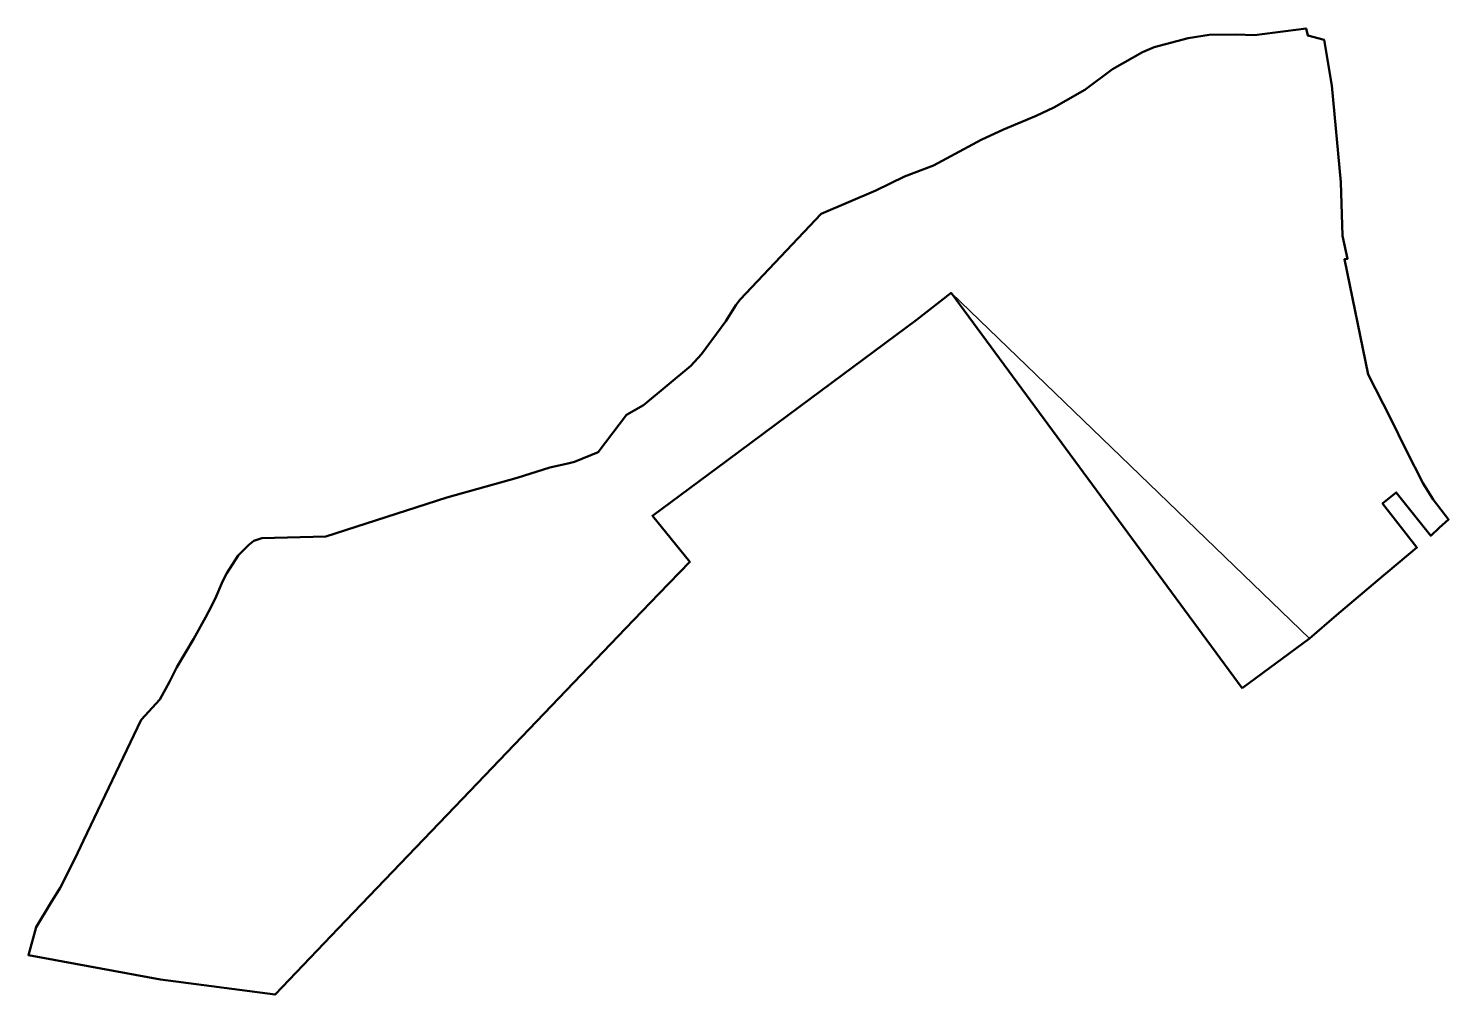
# Model space of a CAD drawing. Header units: millimetres. Extents: x 610721 to 611702, y 1316826 to 1317493.
import ezdxf

# ---------------------------------------------------------------- set-up
doc = ezdxf.new("R2010")
doc.units = ezdxf.units.MM

msp = doc.modelspace()

# ---------------------------------------------------------------- linework, layer by layer
at = {"color": 2}
msp.add_lwpolyline([(611605.67, 1317072.33), (611605.67, 1317072.33), (611652.67, 1317112.24), (611679.86, 1317135.16), (611656.11, 1317165.53), (611665.55, 1317173.07), (611689.4, 1317143.23), (611695.3, 1317148.63), (611701.7, 1317154.43), (611691.14, 1317168.2), (611684.23, 1317179.37), (611672.31, 1317202.36), (611661.54, 1317224.31), (611646.21, 1317254.43), (611629.77, 1317334.08), (611632.01, 1317334.4), (611628.41, 1317350.18), (611627.29, 1317387.24), (611621.14, 1317454.12), (611615.87, 1317485.45), (611604.49, 1317488.54), (611603.32, 1317493.45), (611567.72, 1317488.75), (611555.12, 1317489.35), (611536.47, 1317489.13), (611521.85, 1317486.77), (611498.41, 1317480.52), (611490.39, 1317477.08), (611469.8, 1317465.34), (611450.63, 1317450.98), (611429.18, 1317438.92), (611416.93, 1317432.99), (611394.6, 1317423.68), (611379, 1317416.45), (611346.21, 1317398.83), (611326.22, 1317391.15), (611306.28, 1317381.66), (611268.53, 1317365.39), (611212.62, 1317306.26), (611209.85, 1317302.32), (611202.82, 1317291.36), (611185.94, 1317268.57), (611178.66, 1317260.6), (611146.01, 1317233.38), (611134.37, 1317226.78), (611114.7, 1317201), (611098.39, 1317194.36), (611093.79, 1317193.13), (611081.27, 1317190.44), (611058.86, 1317183.27), (611010.23, 1317169.7), (610926.72, 1317142.81), (610882.62, 1317141.58), (610877.02, 1317139.61), (610873.63, 1317136.97), (610866.31, 1317129.58), (610858.48, 1317117.48), (610855.67, 1317112.21), (610850.38, 1317099.76), (610845.66, 1317090.69), (610843.59, 1317086.87), (610835.32, 1317071.8), (610823.93, 1317052.52), (610818.89, 1317042.32), (610812.14, 1317030.08), (610799.32, 1317016.08), (610759.48, 1316932.8), (610753.8, 1316920.63), (610743.46, 1316900.26), (610736.89, 1316889.71), (610726.83, 1316873.09), (610721.43, 1316853.65), (610812.59, 1316836.91), (610891.7, 1316826.44), (610935.19, 1316872.03), (611021.11, 1316961.55), (611133.46, 1317079.18), (611156.52, 1317103.16), (611178.02, 1317125.12), (611152.17, 1317157.06), (611203.69, 1317195.19), (611254, 1317232.53), (611334.24, 1317291.93), (611358.3, 1317310.89), (611605.67, 1317072.33)], dxfattribs=at)
at = {"color": 7, "lineweight": 50}
msp.add_lwpolyline([(611559.32, 1317038), (611605.68, 1317072.33), (611624.43, 1317088.33), (611652.68, 1317112.25), (611679.87, 1317135.16), (611656.11, 1317165.53), (611665.55, 1317173.07), (611689.41, 1317143.23), (611695.3, 1317148.63), (611701.7, 1317154.43), (611691.14, 1317168.2), (611684.23, 1317179.37), (611672.31, 1317202.36), (611661.54, 1317224.31), (611646.21, 1317254.43), (611629.76, 1317334.07), (611632.01, 1317334.4), (611628.4, 1317350.18), (611627.28, 1317387.24), (611621.13, 1317454.12), (611615.86, 1317485.45), (611604.47, 1317488.53), (611603.31, 1317493.45), (611567.71, 1317488.74), (611555.11, 1317489.34), (611536.46, 1317489.12), (611521.84, 1317486.76), (611498.39, 1317480.51), (611490.38, 1317477.07), (611469.78, 1317465.34), (611450.62, 1317450.97), (611429.17, 1317438.9), (611416.92, 1317432.98), (611394.59, 1317423.67), (611378.99, 1317416.43), (611346.2, 1317398.81), (611326.21, 1317391.13), (611306.27, 1317381.64), (611268.52, 1317365.37), (611212.62, 1317306.24), (611209.84, 1317302.3), (611202.82, 1317291.34), (611185.93, 1317268.55), (611178.66, 1317260.57), (611146.01, 1317233.35), (611134.37, 1317226.75), (611114.7, 1317200.98), (611098.4, 1317194.33), (611093.79, 1317193.1), (611081.27, 1317190.41), (611058.87, 1317183.24), (611010.23, 1317169.66), (610926.72, 1317142.77), (610882.63, 1317141.54), (610877.03, 1317139.57), (610873.63, 1317136.93), (610866.31, 1317129.54), (610858.49, 1317117.44), (610855.67, 1317112.17), (610850.38, 1317099.72), (610845.67, 1317090.65), (610843.6, 1317086.83), (610835.33, 1317071.76), (610823.94, 1317052.48), (610818.9, 1317042.28), (610812.15, 1317030.04), (610799.33, 1317016.04), (610759.5, 1316932.75), (610753.81, 1316920.58), (610743.47, 1316900.22), (610736.91, 1316889.67), (610726.84, 1316873.04), (610721.45, 1316853.6), (610812.61, 1316836.87), (610891.71, 1316826.4), (610935.21, 1316871.99), (611021.13, 1316961.51), (611133.47, 1317079.15), (611156.52, 1317103.14), (611178.03, 1317125.1), (611152.18, 1317157.04), (611203.69, 1317195.16), (611254, 1317232.51), (611334.24, 1317291.92), (611358.3, 1317310.88), (611559.32, 1317038)], dxfattribs=at)

doc.saveas('drawing.dxf')
